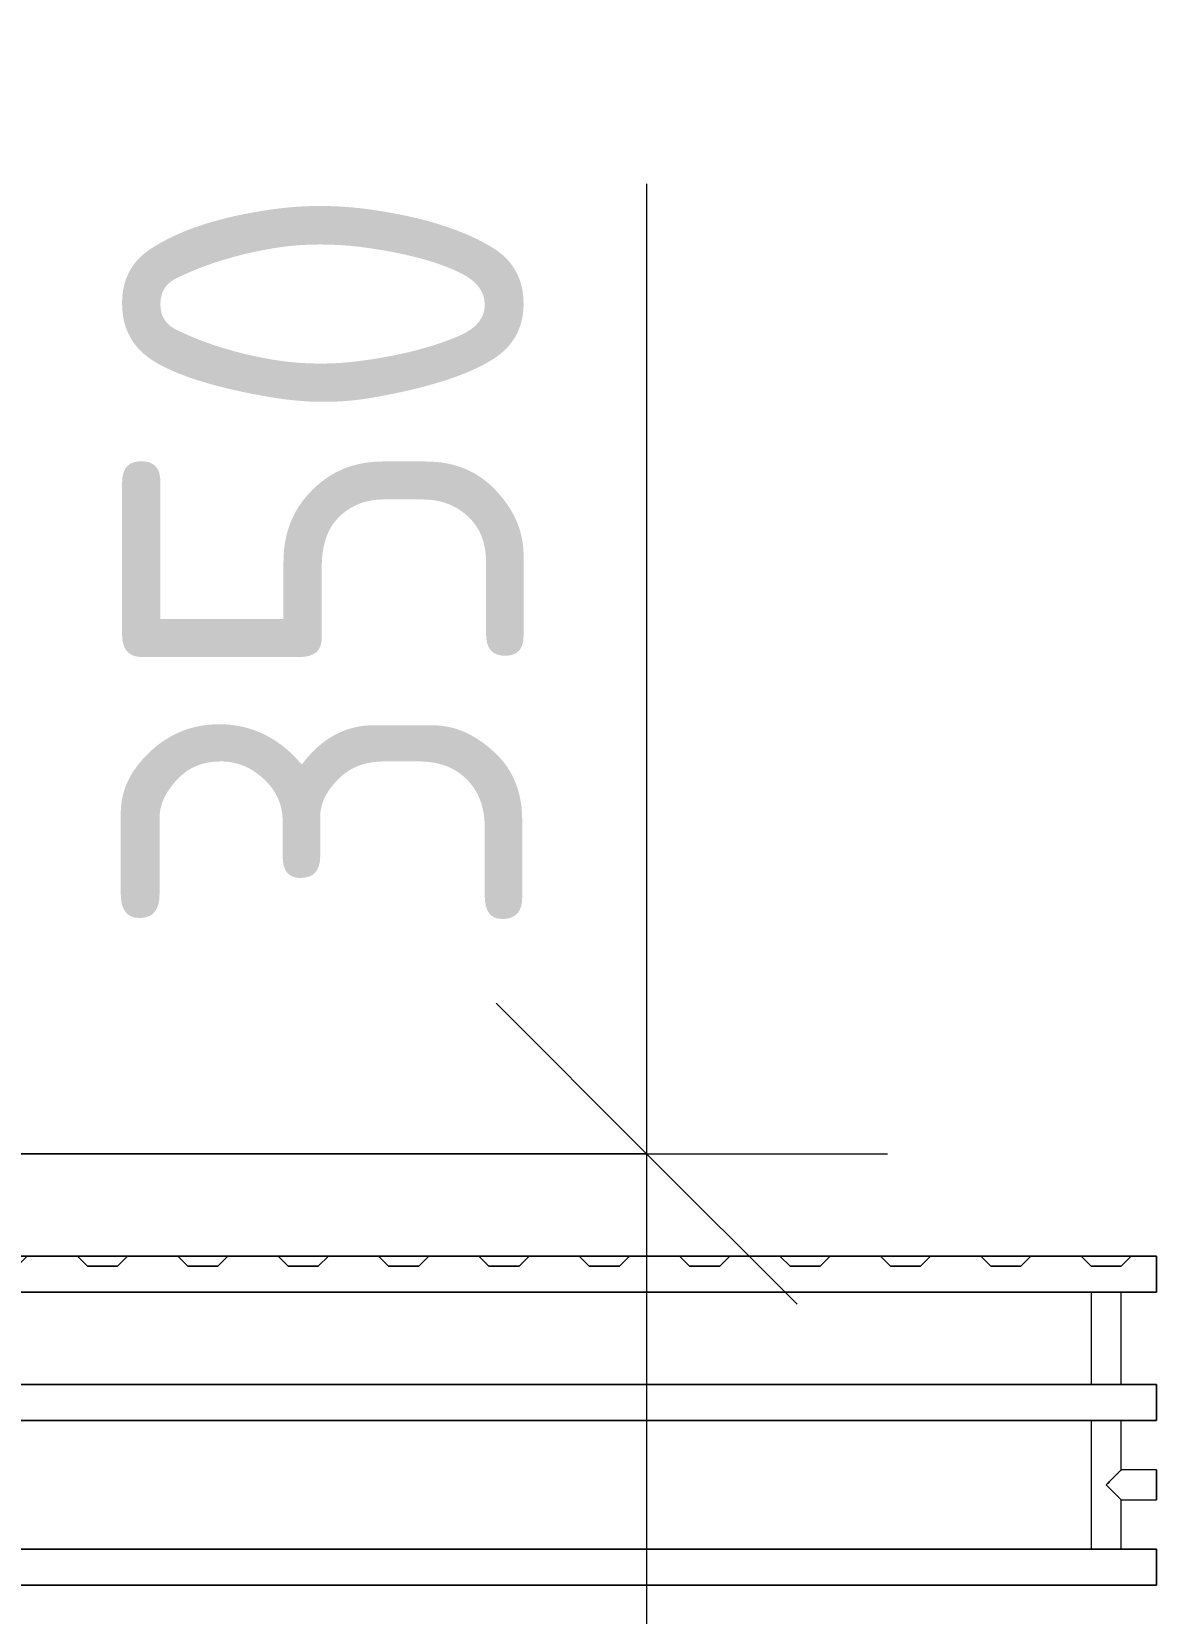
# Model space of a CAD drawing. Header units: millimetres. Extents: x 81037 to 284518, y -8553 to 29000.
# Drawn here: x 108319 to 108879, y 272 to 1060 of the extents above; entities that cross this region are included whole.
import ezdxf

# ---------------------------------------------------------------- set-up
doc = ezdxf.new("R2010")
doc.units = ezdxf.units.MM
doc.layers.add('A-ANNO-DIMS', color=7, linetype='Continuous', lineweight=9)
doc.layers.add('A-ANNO-DIMS-100', color=7, linetype='Continuous', lineweight=9)
doc.layers.add('M-EQPM-1', color=7, linetype='Continuous', lineweight=9, true_color=0xaaaaaa)
doc.styles.add('ISOCPEUR_1', font='isocpeur.ttf', dxfattribs={"width": 0.9, "height": 200})
doc.dimstyles.new('ISO-2_0_0_9К_Средний_округл2_1', dxfattribs={"dimscale": 304.8, "dimtxt": 199.196235162063, "dimasz": 0.4921259842519685, "dimexe": 0.3937007874015748, "dimexo": 0, "dimgap": 0, "dimtad": 1, "dimdec": 0, "dimrnd": 10, "dimzin": 0, "dimdsep": 46, "dimtxsty": 'ISOCPEUR_1', "dimblk1": 'OBLIQUE', "dimblk2": 'OBLIQUE', "dimsah": 1, "dimcen": 0.09, "dimdle": 0.3937007874015748, "dimazin": 0, "dimtfac": 1, "dimtdec": 4, "dimtix": 1, "dimtmove": 1, "dimatfit": 3, "dimfxl": 1, "dimtvp": 1, "dimtolj": 1, "dimtzin": 0, "dimarcsym": 2})

# ---------------------------------------------------------------- blocks, each defined once
blk = doc.blocks.new('radiator_prado_classic_z_tip_30_po exemplyaru - Classic Z Тип 30-300-V31-План монтажа стен и перегородок 2 этажа в осях 23_33')
at = {"layer": 'M-EQPM-1'}
for p, q in [((-1.353583911622991e-13, 228), (-1.353583911622991e-13, 210)), ((699.9999999999984, 228), (-1.353583911622991e-13, 228)), ((-1.353583911622991e-13, 210), (-1.353583911622991e-13, 228)), ((-1.353583911622991e-13, 228), (12.50000000001118, 228)), ((12.50000000001118, 228), (37.49999999998723, 228)), ((37.49999999998769, 228), (12.49999999998769, 228)), ((12.49999999998769, 228), (37.49999999998769, 228)), ((12.50000000001238, 227.9999999999982), (17.50000000001238, 222.9999999999981)), ((12.49999999998769, 227.9999999999982), (17.50000000001239, 222.9999999999981)), ((32.50000000001238, 222.9999999999981), (17.50000000001238, 222.9999999999981)), ((17.50000000001238, 222.9999999999981), (32.50000000001238, 222.9999999999981)), ((32.50000000001238, 222.9999999999981), (37.50000000001238, 227.9999999999982)), ((37.49999999998769, 227.9999999999982), (32.50000000001238, 222.9999999999981)), ((37.49999999998723, 228), (62.50000000000987, 228)), ((62.50000000000987, 228), (87.49999999998592, 228)), ((87.4999999999877, 228), (62.49999999998769, 228)), ((62.49999999998769, 228), (87.4999999999877, 228)), ((62.50000000001239, 227.9999999999982), (67.50000000001239, 222.9999999999981)), ((62.49999999998769, 227.9999999999982), (67.50000000001239, 222.9999999999981)), ((82.50000000001239, 222.9999999999981), (67.50000000001239, 222.9999999999981)), ((67.50000000001239, 222.9999999999981), (82.50000000001239, 222.9999999999981)), ((82.50000000001239, 222.9999999999981), (87.50000000001239, 227.9999999999982)), ((87.4999999999877, 227.9999999999982), (82.50000000001239, 222.9999999999981)), ((87.49999999998592, 228), (112.5000000000128, 228)), ((112.5000000000128, 228), (137.4999999999846, 228)), ((137.4999999999877, 228), (112.4999999999877, 228)), ((112.4999999999877, 228), (137.4999999999877, 228)), ((112.5000000000124, 227.9999999999982), (117.5000000000124, 222.9999999999981)), ((112.4999999999877, 227.9999999999982), (117.5000000000124, 222.9999999999981)), ((132.5000000000124, 222.9999999999981), (117.5000000000124, 222.9999999999981)), ((117.5000000000124, 222.9999999999981), (132.5000000000124, 222.9999999999981)), ((132.5000000000124, 222.9999999999981), (137.5000000000124, 227.9999999999982)), ((137.4999999999877, 227.9999999999982), (132.5000000000124, 222.9999999999981)), ((137.4999999999846, 228), (162.5000000000115, 228)), ((162.5000000000115, 228), (187.4999999999876, 228)), ((187.4999999999877, 228), (162.4999999999877, 228)), ((162.4999999999877, 228), (187.4999999999877, 228)), ((162.5000000000124, 227.9999999999982), (167.5000000000124, 222.9999999999981)), ((162.4999999999877, 227.9999999999982), (167.5000000000124, 222.9999999999981)), ((182.5000000000124, 222.9999999999981), (167.5000000000124, 222.9999999999981)), ((167.5000000000124, 222.9999999999981), (182.5000000000124, 222.9999999999981)), ((182.5000000000124, 222.9999999999981), (187.5000000000124, 227.9999999999982)), ((187.4999999999877, 227.9999999999982), (182.5000000000124, 222.9999999999981)), ((187.4999999999876, 228), (212.5000000000102, 228)), ((212.5000000000102, 228), (237.4999999999862, 228)), ((237.4999999999877, 228), (212.4999999999877, 228)), ((212.4999999999877, 228), (237.4999999999877, 228)), ((212.5000000000124, 227.9999999999982), (217.5000000000124, 222.9999999999981)), ((212.4999999999877, 227.9999999999982), (217.5000000000124, 222.9999999999981)), ((232.5000000000124, 222.9999999999981), (217.5000000000124, 222.9999999999981)), ((217.5000000000124, 222.9999999999981), (232.5000000000124, 222.9999999999981)), ((232.5000000000124, 222.9999999999981), (237.5000000000124, 227.9999999999982)), ((237.4999999999877, 227.9999999999982), (232.5000000000124, 222.9999999999981)), ((237.4999999999862, 228), (262.5000000000089, 228)), ((262.5000000000089, 228), (287.4999999999849, 228)), ((287.4999999999877, 228), (262.4999999999877, 228)), ((262.4999999999877, 228), (287.4999999999877, 228)), ((262.5000000000124, 227.9999999999982), (267.5000000000124, 222.9999999999981)), ((262.4999999999877, 227.9999999999982), (267.5000000000124, 222.9999999999981)), ((282.5000000000124, 222.9999999999981), (267.5000000000124, 222.9999999999981)), ((267.5000000000124, 222.9999999999981), (282.5000000000124, 222.9999999999981)), ((282.5000000000124, 222.9999999999981), (287.5000000000124, 227.9999999999982)), ((287.4999999999877, 227.9999999999982), (282.5000000000124, 222.9999999999981)), ((287.4999999999849, 228), (312.5000000000118, 228)), ((312.5000000000118, 228), (337.4999999999878, 228)), ((337.4999999999877, 228), (312.4999999999876, 228)), ((312.4999999999876, 228), (337.4999999999877, 228)), ((312.5000000000123, 227.9999999999982), (317.5000000000123, 222.9999999999981)), ((312.4999999999876, 227.9999999999982), (317.5000000000123, 222.9999999999981)), ((332.5000000000123, 222.9999999999981), (317.5000000000123, 222.9999999999981)), ((317.5000000000123, 222.9999999999981), (332.5000000000123, 222.9999999999981)), ((332.5000000000123, 222.9999999999981), (337.5000000000123, 227.9999999999982)), ((337.4999999999877, 227.9999999999982), (332.5000000000123, 222.9999999999981)), ((337.4999999999878, 228), (362.5000000000105, 228)), ((362.5000000000105, 228), (387.4999999999866, 228)), ((387.4999999999877, 228), (362.4999999999877, 228)), ((362.4999999999877, 228), (387.4999999999877, 228)), ((362.5000000000123, 227.9999999999982), (367.5000000000123, 222.9999999999981)), ((362.4999999999877, 227.9999999999982), (367.5000000000123, 222.9999999999981)), ((382.5000000000123, 222.9999999999981), (367.5000000000123, 222.9999999999981)), ((367.5000000000123, 222.9999999999981), (382.5000000000123, 222.9999999999981)), ((382.5000000000123, 222.9999999999981), (387.5000000000123, 227.9999999999982)), ((387.4999999999877, 227.9999999999982), (382.5000000000123, 222.9999999999981)), ((387.4999999999866, 228), (412.5000000000092, 228)), ((412.5000000000092, 228), (437.4999999999852, 228)), ((437.4999999999877, 228), (412.4999999999877, 228)), ((412.4999999999877, 228), (437.4999999999877, 228)), ((412.5000000000123, 227.9999999999982), (417.5000000000123, 222.9999999999981)), ((412.4999999999877, 227.9999999999982), (417.5000000000123, 222.9999999999981)), ((432.5000000000123, 222.9999999999981), (417.5000000000123, 222.9999999999981)), ((417.5000000000123, 222.9999999999981), (432.5000000000123, 222.9999999999981)), ((432.5000000000123, 222.9999999999981), (437.5000000000123, 227.9999999999982)), ((437.4999999999877, 227.9999999999982), (432.5000000000123, 222.9999999999981)), ((437.4999999999852, 228), (462.5000000000122, 228)), ((462.5000000000122, 228), (487.4999999999839, 228)), ((487.4999999999877, 228), (462.4999999999877, 228)), ((462.4999999999877, 228), (487.4999999999877, 228)), ((462.5000000000123, 227.9999999999982), (467.5000000000123, 222.9999999999981)), ((462.4999999999877, 227.9999999999982), (467.5000000000123, 222.9999999999981)), ((482.5000000000123, 222.9999999999981), (467.5000000000123, 222.9999999999981)), ((467.5000000000123, 222.9999999999981), (482.5000000000123, 222.9999999999981)), ((482.5000000000123, 222.9999999999981), (487.5000000000123, 227.9999999999982)), ((487.4999999999877, 227.9999999999982), (482.5000000000123, 222.9999999999981)), ((487.4999999999839, 228), (512.5000000000107, 228)), ((512.5000000000107, 228), (537.4999999999868, 228)), ((537.4999999999876, 228), (512.4999999999876, 228)), ((512.4999999999876, 228), (537.4999999999876, 228)), ((512.5000000000124, 227.9999999999982), (517.5000000000124, 222.9999999999981)), ((512.4999999999876, 227.9999999999982), (517.5000000000124, 222.9999999999981)), ((532.5000000000124, 222.9999999999981), (517.5000000000124, 222.9999999999981)), ((517.5000000000124, 222.9999999999981), (532.5000000000124, 222.9999999999981)), ((532.5000000000124, 222.9999999999981), (537.5000000000124, 227.9999999999982)), ((537.4999999999876, 227.9999999999982), (532.5000000000124, 222.9999999999981)), ((537.4999999999868, 228), (562.5000000000094, 228)), ((562.5000000000094, 228), (587.4999999999856, 228)), ((587.4999999999876, 228), (562.4999999999876, 228)), ((562.4999999999876, 228), (587.4999999999876, 228)), ((562.5000000000124, 227.9999999999982), (567.5000000000124, 222.9999999999981)), ((562.4999999999876, 227.9999999999982), (567.5000000000124, 222.9999999999981)), ((582.5000000000124, 222.9999999999981), (567.5000000000124, 222.9999999999981)), ((567.5000000000124, 222.9999999999981), (582.5000000000124, 222.9999999999981)), ((582.5000000000124, 222.9999999999981), (587.5000000000124, 227.9999999999982)), ((587.4999999999876, 227.9999999999982), (582.5000000000124, 222.9999999999981)), ((587.4999999999856, 228), (612.5000000000124, 228)), ((612.5000000000124, 228), (637.4999999999842, 228)), ((637.4999999999877, 228), (612.4999999999877, 228)), ((612.4999999999877, 228), (637.4999999999877, 228)), ((612.5000000000124, 227.9999999999982), (617.5000000000123, 222.9999999999981)), ((612.4999999999877, 227.9999999999982), (617.5000000000124, 222.9999999999981)), ((632.5000000000124, 222.9999999999981), (617.5000000000123, 222.9999999999981)), ((617.5000000000124, 222.9999999999981), (632.5000000000124, 222.9999999999981)), ((632.5000000000124, 222.9999999999981), (637.5000000000124, 227.9999999999982)), ((637.4999999999877, 227.9999999999982), (632.5000000000124, 222.9999999999981)), ((637.4999999999842, 228), (662.500000000011, 228)), ((662.500000000011, 228), (687.499999999987, 228)), ((687.4999999999877, 228), (662.4999999999877, 228)), ((662.4999999999877, 228), (687.4999999999877, 228)), ((662.5000000000124, 227.9999999999982), (667.5000000000123, 222.9999999999981)), ((662.4999999999877, 227.9999999999982), (667.5000000000124, 222.9999999999981)), ((682.5000000000124, 222.9999999999981), (667.5000000000123, 222.9999999999981)), ((667.5000000000124, 222.9999999999981), (682.5000000000124, 222.9999999999981)), ((682.5000000000124, 222.9999999999981), (687.5000000000124, 227.9999999999982)), ((687.4999999999877, 227.9999999999982), (682.5000000000124, 222.9999999999981)), ((687.499999999987, 228), (699.9999999999984, 228)), ((699.9999999999984, 210), (699.9999999999984, 228)), ((699.9999999999984, 228), (699.9999999999984, 210)), ((-1.353583911622991e-13, 210), (699.9999999999984, 210)), ((17.49999999999873, 210), (-1.353583911622991e-13, 210)), ((17.50000000012597, 209.9999999999999), (17.50000000012597, 164.000000000006)), ((17.50000000012597, 209.9999999999999), (17.50000000012597, 164.000000000006)), ((32.49999999999969, 210), (17.49999999999972, 210)), ((17.49999999999972, 210), (32.49999999999969, 210)), ((17.75555630283277, 210), (17.50000000000075, 210)), ((17.50000000000075, 210), (32.50000000000073, 210.0000000000001)), ((32.50000000000073, 210.0000000000001), (17.75555630283277, 210)), ((31.49519052838034, 210), (18.50480947161384, 210)), ((32.50000000012689, 164.000000000006), (32.50000000012689, 209.9999999999999)), ((32.50000000012689, 164.000000000006), (32.50000000012689, 209.9999999999999)), ((667.4999999999901, 210), (32.49999999999979, 210)), ((667.5000000001168, 209.9999999999956), (667.5000000001168, 164.000000000019)), ((667.5000000001168, 209.9999999999956), (667.5000000001168, 164.000000000019)), ((682.4999999999922, 210.0000000000022), (667.499999999992, 210.0000000000021)), ((667.499999999992, 210.0000000000021), (682.4999999999922, 210.0000000000022)), ((682.4999999999916, 210.0000000000022), (667.4999999999917, 210.0000000000021)), ((667.4999999999917, 210.0000000000021), (682.4999999999916, 210.0000000000022)), ((681.4951905283717, 210), (668.5048094716053, 210)), ((682.5000000001178, 164.000000000019), (682.5000000001178, 209.9999999999956)), ((682.5000000001178, 164.000000000019), (682.5000000001178, 209.9999999999956)), ((699.9999999999984, 210), (682.499999999991, 210)), ((700.0000000000052, 164.000000000022), (3.790034952544374e-12, 164.0000000000131)), ((3.790034952544368e-12, 164.0000000000131), (2.980768341629401e-12, 146.0000000000005)), ((2.980768341629401e-12, 146.0000000000005), (3.790034952544368e-12, 164.0000000000131)), ((3.790034952544368e-12, 164.0000000000131), (17.49999999999853, 164.0000000000134)), ((32.49999999999984, 164.0000000000136), (17.49999999999986, 164.0000000000135)), ((17.49999999999986, 164.0000000000134), (32.49999999999984, 164.0000000000134)), ((32.50000000000087, 164.0000000000136), (17.5000000000009, 164.0000000000135)), ((17.5000000000009, 164.0000000000134), (32.50000000000087, 164.0000000000134)), ((18.50480947161791, 164.0000000000134), (31.49519052838009, 164.0000000000136)), ((32.49999999999947, 164.0000000000136), (667.4999999999925, 164.0000000000216)), ((680.3033008588876, 164.0000000000218), (667.4999999999923, 164.0000000000217)), ((667.4999999999923, 164.0000000000216), (682.4999999999922, 164.0000000000217)), ((667.7555563028238, 164.0000000000217), (667.4999999999917, 164.0000000000217)), ((667.4999999999917, 164.0000000000216), (682.4999999999918, 164.0000000000217)), ((674.9999999999919, 164.0000000000218), (667.7555563028238, 164.0000000000217)), ((668.504809471612, 164.0000000000216), (681.4951905283741, 164.0000000000218)), ((681.4951905283751, 164.0000000000218), (674.9999999999919, 164.0000000000218)), ((682.4999999999922, 164.0000000000218), (680.3033008588914, 164.0000000000218)), ((682.4999999999918, 164.0000000000218), (681.4951905283751, 164.0000000000218)), ((682.4999999999936, 164.0000000000218), (700.0000000000052, 164.000000000022)), ((700.0000000000055, 146.000000000022), (700.0000000000052, 164.000000000022)), ((700.0000000000052, 164.000000000022), (700.0000000000055, 146.000000000022)), ((3.011724203361148e-12, 146.0000000000005), (700.0000000000055, 146.000000000022)), ((17.50000000000184, 146.000000000001), (2.97788460557058e-12, 146.0000000000005)), ((17.50000000012597, 145.9999999999928), (17.50000000012597, 121.5005832578159)), ((17.50000000012597, 145.9999999999928), (17.50000000012597, 121.4999999999854)), ((17.49999999999992, 146.0000000000011), (17.75555630283193, 146.0000000000011)), ((30.30330085889904, 146.0000000000015), (17.49999999999992, 146.0000000000014)), ((17.50000000000096, 146.0000000000011), (17.75555630283269, 146.0000000000011)), ((32.50000000000094, 146.0000000000015), (17.50000000000096, 146.0000000000014)), ((17.75555630283193, 146.0000000000011), (21.24999999999996, 146.0000000000011)), ((17.75555630283269, 146.0000000000011), (19.69669914110127, 146.0000000000011)), ((31.49519052838765, 146.0000000000014), (18.50480947162128, 146.0000000000011)), ((19.69669914110127, 146.0000000000011), (32.50000000000094, 146.0000000000011)), ((21.24999999999996, 146.0000000000011), (23.05885716172661, 146.0000000000011)), ((23.05885716173105, 146.0000000000011), (28.74999999999991, 146.0000000000011)), ((28.74999999999991, 146.0000000000011), (30.30330085889901, 146.0000000000011)), ((30.30330085889901, 146.0000000000011), (31.49519052838319, 146.0000000000011)), ((32.24444369716792, 146.0000000000015), (30.30330085889904, 146.0000000000015)), ((31.49519052838319, 146.0000000000011), (32.49999999999989, 146.0000000000011)), ((32.49999999999989, 146.0000000000015), (32.24444369716792, 146.0000000000015)), ((32.50000000012689, 82.00000000000735), (32.50000000012689, 145.9999999999928)), ((32.50000000012689, 82.00000000000735), (32.50000000012689, 145.9999999999928)), ((667.499999999993, 146.000000000021), (32.50000000000276, 146.0000000000015)), ((667.5000000001168, 146.0000000000145), (667.5000000001168, 82.00000000002034)), ((667.5000000001168, 146.0000000000145), (667.5000000001168, 82.00000000002034)), ((667.4999999999923, 146.000000000021), (668.5048094716092, 146.000000000021)), ((682.4999999999924, 146.0000000000215), (667.4999999999923, 146.0000000000214)), ((667.499999999992, 146.000000000021), (673.058857161723, 146.0000000000211)), ((682.4999999999918, 146.0000000000215), (667.499999999992, 146.0000000000214)), ((668.5048094716092, 146.000000000021), (669.6966991410933, 146.000000000021)), ((681.4951905283788, 146.0000000000214), (668.5048094716124, 146.0000000000211)), ((669.6966991410933, 146.000000000021), (671.2499999999924, 146.000000000021)), ((671.2499999999924, 146.000000000021), (674.9999999999924, 146.0000000000211)), ((673.058857161723, 146.0000000000211), (674.9999999999919, 146.0000000000211)), ((674.9999999999924, 146.0000000000211), (676.9411428382612, 146.0000000000211)), ((674.9999999999919, 146.0000000000211), (682.4999999999918, 146.0000000000211)), ((676.9411428382612, 146.0000000000211), (682.4999999999924, 146.0000000000211)), ((682.5000000001178, 121.5000000000244), (682.5000000001178, 146.0000000000145)), ((682.5000000001178, 121.5000000000244), (682.5000000001178, 146.0000000000145)), ((700.0000000000055, 146.000000000022), (682.4999999999939, 146.0000000000215)), ((17.50000000012597, 121.5005832578159), (1.256125869986136e-10, 121.5005832578159)), ((17.50000000012597, 121.4999999999854), (1.256125869986136e-10, 121.4999999999854)), ((-1.015187933717312e-13, 121.4999999999899), (-1.015187933717312e-13, 121.2444436971579)), ((-1.015187933717312e-13, 106.4999999999899), (-1.015187933717312e-13, 121.4999999999899)), ((-1.165582281078768e-14, 121.2450269549899), (-1.505095038923698e-14, 120.4957737862051)), ((9.059763036548116e-15, 120.4957737862051), (8.248008404167683e-16, 121.2450269549898)), ((8.248008404167683e-16, 121.2450269549898), (-1.165582281078768e-14, 121.2450269549899)), ((-1.015187933717312e-13, 121.2444436971579), (-1.015187933717312e-13, 106.7555563028219)), ((-1.505207352085137e-14, 120.4952933092046), (-1.619491011567433e-14, 119.303884116721)), ((1.790278780956202e-14, 119.3038841167209), (9.06398983100596e-15, 120.4952933092045)), ((-1.619490212485068e-14, 119.3033627524892), (-1.500974302522585e-14, 117.7505832578219)), ((2.675123763496699e-14, 117.7505832578218), (1.790614759449523e-14, 119.3033627524891)), ((700.0000000001268, 121.5000000000244), (682.5000000001178, 121.5000000000244)), ((700.0000000001268, 121.4999999999984), (682.5000000001178, 121.4999999999984)), ((699.9999999999999, 121.5000000000263), (699.9999999999999, 106.5000000000263)), ((699.9999999999999, 121.2444436971943), (699.9999999999999, 121.5000000000263)), ((699.9999999999999, 121.500000000001), (699.9999999999999, 121.2444436971691)), ((699.9999999999999, 121.244443697169), (699.9999999999999, 121.500000000001)), ((699.9999999999999, 106.7555563028583), (699.9999999999999, 121.2444436971943)), ((699.9999999999999, 121.2444436971691), (699.9999999999999, 106.755556302833)), ((699.9999999999999, 106.755556302833), (699.9999999999999, 121.244443697169)), ((-1.500898969455209e-14, 117.7500349462538), (-1.15762162965244e-14, 115.9417260960908)), ((3.50021052799164e-14, 115.9417260960907), (2.675402614758332e-14, 117.7500349462537)), ((-1.157486653355073e-14, 115.9411562188293), (-6.128319101959813e-15, 114.0005832578219)), ((4.209310774961041e-14, 114.0005832578218), (3.50044366648012e-14, 115.9411562188293)), ((-6.126413545096554e-15, 113.9999932836849), (9.626833677345343e-16, 112.0594404195529)), ((4.754100494417506e-14, 112.0594404195529), (4.209501315727868e-14, 113.9999932836849)), ((9.651853690405166e-16, 112.0588288792836), (9.213551012683942e-15, 110.2505832578218)), ((5.097453167287652e-14, 110.2505832578218), (4.754245321480463e-14, 112.0588288792837)), ((9.216798383155967e-15, 110.2499447691564), (1.80620008380889e-14, 108.6972823989227)), ((5.215969876332502e-14, 108.6972823989227), (5.09754086487196e-14, 110.2499447691564)), ((1.80663793939652e-14, 108.6966030207347), (3.51399878072341e-14, 106.7561395606538)), ((4.762061145843847e-14, 106.7561395606538), (5.21597086814783e-14, 108.6966030207347)), ((3.51399878072341e-14, 106.7561395606538), (4.762061145843847e-14, 106.7561395606538)), ((-1.015187933717312e-13, 106.7555563028219), (-1.015187933717312e-13, 106.4999999999899)), ((1.256125869986136e-10, 106.5005832578193), (17.50000000012597, 106.5005832578193)), ((1.256125869986136e-10, 106.4999999999888), (17.50000000012597, 106.4999999999888)), ((17.50000000012597, 106.4999999999888), (17.50000000012597, 82.00000000000735)), ((17.50000000012597, 106.4999999999888), (17.50000000012597, 82.00000000000735)), ((682.5000000001178, 82.00000000002034), (682.5000000001178, 106.5000000000191)), ((682.5000000001178, 106.5000000000191), (700.0000000001268, 106.5000000000191)), ((682.5000000001178, 82.00000000002034), (682.5000000001178, 106.4999999999931)), ((682.5000000001178, 106.4999999999931), (700.0000000001268, 106.4999999999931)), ((699.9999999999999, 106.5000000000263), (699.9999999999999, 106.7555563028583)), ((699.9999999999999, 106.755556302833), (699.9999999999999, 106.500000000001)), ((699.9999999999999, 106.500000000001), (699.9999999999999, 106.755556302833)), ((700.0000000000063, 82.00000000002015), (5.008260473005066e-12, 82.00000000001127)), ((4.974420875214485e-12, 82.00000000001127), (3.113242996732872e-12, 64.00000000000118)), ((3.113242996732872e-12, 64.00000000000118), (4.974420875214485e-12, 82.00000000001127)), ((4.974420875214485e-12, 82.00000000001127), (17.49999999999961, 82.0000000000115)), ((18.50480947161689, 82.00000000001167), (17.50000000000013, 82.00000000001167)), ((17.50000000000013, 82.0000000000115), (32.5000000000001, 82.00000000001153)), ((30.30330085890018, 82.0000000000117), (17.50000000000117, 82.00000000001167)), ((17.50000000000117, 82.0000000000115), (32.50000000000114, 82.00000000001153)), ((32.5000000000001, 82.0000000000117), (18.50480947161689, 82.00000000001167)), ((18.50480947161898, 82.00000000001151), (31.49519052838532, 82.00000000001168)), ((32.50000000000114, 82.0000000000117), (30.30330085890018, 82.0000000000117)), ((32.50000000000045, 82.00000000001168), (667.4999999999895, 82.00000000001975)), ((680.3033008588917, 82.00000000001994), (667.4999999999925, 82.0000000000199)), ((667.4999999999925, 82.00000000001974), (682.4999999999924, 82.00000000001977)), ((673.0588571617232, 82.00000000001992), (667.499999999992, 82.0000000000199)), ((667.499999999992, 82.00000000001974), (682.4999999999922, 82.00000000001977)), ((668.5048094716091, 82.00000000001975), (681.4951905283754, 82.00000000001992)), ((682.4999999999922, 82.00000000001994), (673.0588571617232, 82.00000000001992)), ((682.2444436971605, 82.00000000001994), (680.3033008588917, 82.00000000001994)), ((682.4999999999924, 82.00000000001994), (682.2444436971605, 82.00000000001994)), ((682.4999999999905, 82.00000000001994), (700.0000000000063, 82.00000000002015)), ((700.0000000000066, 64.00000000002014), (700.0000000000063, 82.00000000002015)), ((700.0000000000063, 82.00000000002015), (700.0000000000066, 64.00000000002014)), ((700.0000000000066, 64.00000000002014), (3.113242996732879e-12, 64.00000000000118)), ((3.147082594523447e-12, 64.00000000000118), (700.0000000000066, 64.00000000002014))]:
    blk.add_line(p, q, dxfattribs=at)
for points, knots in [([(17.77205081869683, 121.2285324391265), (17.72826486787363, 121.2710248955809), (17.65050420164443, 121.3447312140483), (17.53627309010234, 121.4551101151464), (17.50000000000001, 121.4939586576112), (17.5, 121.5005832578219)], [0.8571428571428571, 0.8571428571428571, 0.8571428571428571, 0.8571428571428571, 0.8928571428571428, 0.9285714285714286, 1, 1, 1, 1]), ([(17.5, 121.5005832578219), (17.5, 121.4939586576107), (17.53627309007833, 121.4551101150913), (17.65050420168423, 121.3447312141364), (17.72826486778548, 121.2710248953802), (17.77205081869653, 121.2285324391239)], [0, 0, 0, 0, 0.07142857142857142, 0.1071428571428571, 0.1428571428571428, 0.1428571428571428, 0.1428571428571428, 0.1428571428571428]), ([(17.50000000000106, 121.4999999999899), (17.50658097928923, 121.4999999999899), (17.5453760843743, 121.4637652164658), (17.65570946138118, 121.3496068684174), (17.72939927606535, 121.2718840036026), (17.77188736218082, 121.2281126378097)], [0, 0, 0, 0, 0.07142857142857142, 0.1071428571428571, 0.1428571428571428, 0.1428571428571428, 0.1428571428571428, 0.1428571428571428]), ([(24.9999999999999, 113.9999999999899), (24.51541249253727, 114.4782986486682), (23.55707092301159, 115.4460364178309), (22.37279159292094, 116.6265242932501), (21.57212273971107, 117.4283254406797), (21.12288706587754, 117.8746504523234), (20.79508006356577, 118.2050909946681), (20.47327855672272, 118.5284996921006), (20.15633101619279, 118.8427417028033), (19.8486439702256, 119.1481414199419), (19.55565359229983, 119.4445139697728), (19.2731194175725, 119.7294249439239), (18.99902580725015, 120.0001204132624), (18.74045144188015, 120.2557385648052), (18.50548347321374, 120.4945058166197), (18.2890808488459, 120.7147719850865), (18.08758178440345, 120.9133014856545), (17.91063797935492, 121.0869786742262), (17.76624418306574, 121.2330225710437), (17.65570946147196, 121.3496068684574), (17.5453760843206, 121.4637652164419), (17.50658097928937, 121.4999999999899), (17.50000000000106, 121.4999999999899)], [0, 0, 0, 0, 0.1428571428571428, 0.2857142857142857, 0.3571428571428571, 0.3928571428571428, 0.4285714285714285, 0.4642857142857143, 0.5, 0.5357142857142857, 0.5714285714285714, 0.6071428571428571, 0.6428571428571428, 0.6785714285714286, 0.7142857142857143, 0.75, 0.7857142857142857, 0.8214285714285714, 0.8571428571428571, 0.8928571428571428, 0.9285714285714286, 1, 1, 1, 1]), ([(17.77188736218082, 121.2281126378097), (17.81437544829628, 121.1843412720167), (17.91063797807397, 121.0869786736597), (18.08758178917951, 120.9133014877681), (18.28908083101563, 120.7147719771976), (18.50548353975083, 120.4945058460601), (18.7404511935532, 120.25573845493), (18.99902673401115, 120.00012082332), (19.27311595884498, 119.729423413565), (19.55566650043763, 119.4445196811467), (19.84859579638964, 119.1481201047998), (20.25914913905094, 118.7410549677218), (20.68606602449563, 118.3153506532451), (21.12284011079321, 117.8746296764332), (21.57214950849237, 117.4283372848751), (22.37277228428551, 116.626515749891), (23.08335568030673, 115.9182300146534), (23.5598004493667, 115.4401995506164)], [0.1428571428571428, 0.1428571428571428, 0.1428571428571428, 0.1428571428571428, 0.1785714285714285, 0.2142857142857143, 0.25, 0.2857142857142857, 0.3214285714285714, 0.3571428571428571, 0.3928571428571428, 0.4285714285714285, 0.4642857142857143, 0.5, 0.5714285714285714, 0.6071428571428571, 0.6428571428571428, 0.7142857142857143, 0.8571428571428571, 0.8571428571428571, 0.8571428571428571, 0.8571428571428571]), ([(19.55764911841529, 119.4429341394017), (19.65454255198602, 119.3470123817816), (19.85215653317013, 119.1517118179518), (20.25924924868059, 118.7411293630746), (20.57853686795809, 118.4209319448926), (20.79639039580881, 118.2041928620055)], [0.4285714285714285, 0.4285714285714285, 0.4285714285714285, 0.4285714285714285, 0.4642857142857143, 0.5, 0.5714285714285714, 0.5714285714285714, 0.5714285714285714, 0.5714285714285714]), ([(674.9999999999972, 114.0000000000263), (675.4783246699589, 114.4846110905574), (676.4460645319106, 115.442958899856), (677.6263517812141, 116.6270342437641), (678.4280676192853, 117.4276215342813), (678.8743525691042, 117.8768169639724), (679.2047788221195, 118.204607590939), (679.5281897675111, 118.5264102975609), (679.8424442343144, 118.8433714760055), (680.1478648212665, 119.1510803944163), (680.4442587166915, 119.4440923118767), (680.7292056014264, 119.7266556477353), (680.9999474524275, 120.0007888369684), (681.2555996875965, 120.259398941471), (681.4943823194097, 120.4943907770517), (681.7146226011891, 120.7107895169463), (681.9131153521282, 120.9122686070322), (682.0867800934091, 121.0891932175247), (682.2328547990046, 121.2335884785502), (682.3494957983479, 121.3441479562516), (682.4637269098898, 121.4545268573502), (682.4999999999924, 121.4933753998154), (682.4999999999924, 121.5000000000263)], [0, 0, 0, 0, 0.1428571428571428, 0.2857142857142857, 0.3571428571428571, 0.3928571428571428, 0.4285714285714285, 0.4642857142857143, 0.5, 0.5357142857142857, 0.5714285714285714, 0.6071428571428571, 0.6428571428571428, 0.6785714285714286, 0.7142857142857143, 0.75, 0.7857142857142857, 0.8214285714285714, 0.8571428571428571, 0.8928571428571428, 0.9285714285714286, 1, 1, 1, 1]), ([(682.2279491812957, 121.22794918133), (682.1841632303846, 121.1854567250738), (682.0867800928417, 121.0891932188049), (681.9131153542454, 120.9122686022565), (681.7146225932863, 120.710789534773), (681.4943823489043, 120.4943907105252), (681.255599577519, 120.2593991897555), (680.9999478632411, 120.0007879103623), (680.7292040682461, 119.7266591058812), (680.4442644385974, 119.4440794059057), (680.1478434668204, 119.1511285601614), (679.7407507513102, 118.7405461052846), (679.3150339256058, 118.3136162143761), (678.8743317549053, 117.8768639111701), (678.4280794853224, 117.427594769994), (677.6263432221036, 116.6270535491556), (676.9181778754264, 115.9165925474948), (676.4401870162794, 115.4401870163176)], [0.1428571428571428, 0.1428571428571428, 0.1428571428571428, 0.1428571428571428, 0.1785714285714285, 0.2142857142857143, 0.25, 0.2857142857142857, 0.3214285714285714, 0.3571428571428571, 0.3928571428571428, 0.4285714285714285, 0.4642857142857143, 0.5, 0.5714285714285714, 0.6071428571428571, 0.6428571428571428, 0.7142857142857143, 0.8571428571428571, 0.8571428571428571, 0.8571428571428571, 0.8571428571428571]), ([(676.4401870162801, 115.4401870162909), (676.9181794316287, 115.9165890373972), (677.6263517812127, 116.6270342437404), (678.4280676192841, 117.4276215342575), (678.874352569103, 117.8768169639483), (679.2047788221184, 118.2046075909148), (679.5281897675104, 118.5264102975366), (679.8424442343133, 118.8433714759811), (680.1478648212661, 119.1510803943919), (680.4442587166907, 119.4440923118522), (680.7292056014256, 119.7266556477107), (680.9999474524266, 120.0007888369437), (681.255599687596, 120.2593989414463), (681.4943823194088, 120.4943907770271), (681.7146226011891, 120.7107895169215), (681.9131153521273, 120.9122686070074), (682.0867800934091, 121.0891932174998), (682.1841632304723, 121.1854567248501), (682.2279491812953, 121.2279491813046)], [0.1428571428571428, 0.1428571428571428, 0.1428571428571428, 0.1428571428571428, 0.2857142857142857, 0.3571428571428571, 0.3928571428571428, 0.4285714285714285, 0.4642857142857143, 0.5, 0.5357142857142857, 0.5714285714285714, 0.6071428571428571, 0.6428571428571428, 0.6785714285714286, 0.7142857142857143, 0.75, 0.7857142857142857, 0.8214285714285714, 0.8571428571428571, 0.8571428571428571, 0.8571428571428571, 0.8571428571428571]), ([(682.2279491812953, 121.2279491813044), (682.1841632303845, 121.1854567250482), (682.0867800928413, 121.0891932187793), (681.9131153542453, 120.9122686022309), (681.7146225932855, 120.7107895347472), (681.4943823489042, 120.4943907104994), (681.2555995775186, 120.2593991897297), (680.9999478632415, 120.0007879103364), (680.7292040682455, 119.7266591058553), (680.4442644385977, 119.4440794058796), (680.1478434668207, 119.1511285601353), (679.7407507513101, 118.7405461052586), (679.3150339256068, 118.3136162143498), (678.8743317549056, 117.8768639111438), (678.4280794853229, 117.4275947699677), (678.084478229658, 117.0845056753225), (677.853081521954, 116.8530815219622)], [0.1428571428571428, 0.1428571428571428, 0.1428571428571428, 0.1428571428571428, 0.1785714285714285, 0.2142857142857143, 0.25, 0.2857142857142857, 0.3214285714285714, 0.3571428571428571, 0.3928571428571428, 0.4285714285714285, 0.4642857142857143, 0.5, 0.5714285714285714, 0.6071428571428571, 0.6428571428571428, 0.7142857142857143, 0.7142857142857143, 0.7142857142857143, 0.7142857142857143]), ([(682.4999999999924, 121.5000000000263), (682.4999999999924, 121.4933753998154), (682.4637269099139, 121.4545268572963), (682.349495798308, 121.3441479563421), (682.2717351322067, 121.2704416375862), (682.2279491812957, 121.22794918133)], [0, 0, 0, 0, 0.07142857142857142, 0.1071428571428571, 0.1428571428571428, 0.1428571428571428, 0.1428571428571428, 0.1428571428571428]), ([(682.4999999999919, 121.500000000001), (682.4999999999919, 121.4933753997901), (682.4637269099137, 121.4545268572709), (682.3494957983074, 121.3441479563166), (682.2717351322065, 121.2704416375607), (682.2279491812953, 121.2279491813044)], [0, 0, 0, 0, 0.07142857142857142, 0.1071428571428571, 0.1428571428571428, 0.1428571428571428, 0.1428571428571428, 0.1428571428571428]), ([(682.2279491812953, 121.2279491813046), (682.2717351321185, 121.2704416377591), (682.3494957983476, 121.3441479562266), (682.4637269098897, 121.454526857325), (682.4999999999919, 121.4933753997902), (682.4999999999919, 121.500000000001)], [0.8571428571428571, 0.8571428571428571, 0.8571428571428571, 0.8571428571428571, 0.8928571428571428, 0.9285714285714286, 1, 1, 1, 1]), ([(17.5000000000011, 106.4999999999899), (17.50658097928943, 106.4999999999899), (17.54537608437472, 106.5362347835138), (17.65570946138186, 106.6503931315623), (17.7662441834083, 106.7669774287845), (17.91063797807501, 106.9130213263199), (18.0875817891807, 107.0866985122115), (18.28908083101698, 107.285228022782), (18.50548353975234, 107.5054941539193), (18.74045119355485, 107.7442615450494), (18.99902673401292, 107.9998791766592), (19.27311595884689, 108.270576586414), (19.55566650043968, 108.5554803188321), (19.84859579639184, 108.8518798951789), (20.25914913905332, 109.2589450322567), (20.68606602449833, 109.6846493467329), (21.12284011079622, 110.1253703235444), (21.57214950849572, 110.5716627151022), (22.3727722842894, 111.3734842500854), (23.55707794433214, 112.5539604754741), (24.51541249253727, 113.5217013513115), (24.9999999999999, 113.9999999999899)], [0, 0, 0, 0, 0.07142857142857142, 0.1071428571428571, 0.1428571428571428, 0.1785714285714285, 0.2142857142857143, 0.25, 0.2857142857142857, 0.3214285714285714, 0.3571428571428571, 0.3928571428571428, 0.4285714285714285, 0.4642857142857143, 0.5, 0.5714285714285714, 0.6071428571428571, 0.6428571428571428, 0.7142857142857143, 0.8571428571428571, 1, 1, 1, 1]), ([(22.14672684227151, 111.146726842264), (21.91526653394037, 110.915303622487), (21.57212273970776, 110.5716745593026), (21.12288706587456, 110.1253495476585), (20.79508006356302, 109.7949090053136), (20.47327855672022, 109.4715003078807), (20.15633101619048, 109.1572582971776), (19.84864397022345, 108.851858580039), (19.55565359229785, 108.5554860302079), (19.27311941757069, 108.2705750560565), (18.99902580724848, 107.999879586718), (18.74045144187862, 107.7442614351751), (18.50548347321234, 107.5054941833605), (18.28908084884465, 107.2852280148936), (18.08758178440236, 107.0866985143254), (17.91063797935398, 106.9130213257537), (17.81437544849465, 106.8156587278753), (17.77188736218088, 106.7718873621701)], [0.2857142857142857, 0.2857142857142857, 0.2857142857142857, 0.2857142857142857, 0.3571428571428571, 0.3928571428571428, 0.4285714285714285, 0.4642857142857143, 0.5, 0.5357142857142857, 0.5714285714285714, 0.6071428571428571, 0.6428571428571428, 0.6785714285714286, 0.7142857142857143, 0.75, 0.7857142857142857, 0.8214285714285714, 0.8571428571428571, 0.8571428571428571, 0.8571428571428571, 0.8571428571428571]), ([(22.14691847804612, 116.8536647797883), (21.91552488274433, 117.0850959532892), (21.57193238071301, 117.4282047920819), (21.12564743089362, 117.8774002217724), (20.90536326221633, 118.0959273064166), (20.79639039581495, 118.2041928620146)], [0.2857142857142857, 0.2857142857142857, 0.2857142857142857, 0.2857142857142857, 0.3571428571428571, 0.3928571428571428, 0.4285714285714285, 0.4285714285714285, 0.4285714285714285, 0.4285714285714285]), ([(20.79639039580881, 118.2041928620055), (20.90531715973417, 118.0958233205619), (21.12566824508442, 117.8774471689586), (21.5719205146665, 117.4281780277817), (21.9155217703316, 117.0850889331362), (22.14691847803473, 116.8536647797748)], [0.5714285714285714, 0.5714285714285714, 0.5714285714285714, 0.5714285714285714, 0.6071428571428571, 0.6428571428571428, 0.7142857142857143, 0.7142857142857143, 0.7142857142857143, 0.7142857142857143]), ([(20.79639039581497, 109.7969736536292), (20.90531715974064, 109.9053431950725), (21.12566824509153, 110.1237193466754), (21.57192051467499, 110.5729884878512), (21.91552177034095, 110.9160775824961), (22.14691847804616, 111.1475017358556)], [0.5714285714285714, 0.5714285714285714, 0.5714285714285714, 0.5714285714285714, 0.6071428571428571, 0.6428571428571428, 0.7142857142857143, 0.7142857142857143, 0.7142857142857143, 0.7142857142857143]), ([(22.14691847803472, 111.1475017358691), (21.91552488273502, 110.9160705623663), (21.57193238070458, 110.5729617235729), (21.12564743088656, 110.1237662938812), (20.90536326220991, 109.9052392092365), (20.79639039580885, 109.7969736536383)], [0.2857142857142857, 0.2857142857142857, 0.2857142857142857, 0.2857142857142857, 0.3571428571428571, 0.3928571428571428, 0.4285714285714285, 0.4285714285714285, 0.4285714285714285, 0.4285714285714285]), ([(682.4999999999924, 106.5000000000263), (682.4999999999924, 106.5066246002373), (682.4637269099139, 106.5454731427565), (682.3494957983081, 106.6558520437109), (682.2328547991563, 106.7664115218448), (682.0867800928417, 106.9108067812482), (681.9131153542454, 107.0877313977969), (681.7146225932867, 107.2892104652804), (681.4943823489047, 107.5056092895283), (681.2555995775194, 107.7406008102981), (680.9999478632418, 107.9992120896914), (680.7292040682462, 108.2733408941726), (680.4442644385979, 108.5559205941482), (680.1478434668218, 108.8488714398926), (679.7407507513108, 109.2594538947694), (679.3150339256074, 109.6863837856781), (678.874331754906, 110.1231360888842), (678.4280794853241, 110.5724052300605), (677.6263432221034, 111.3729464508996), (676.4460676443139, 112.5570481203383), (675.4783246699589, 113.5153889094953), (674.9999999999972, 114.0000000000263)], [0, 0, 0, 0, 0.07142857142857142, 0.1071428571428571, 0.1428571428571428, 0.1785714285714285, 0.2142857142857143, 0.25, 0.2857142857142857, 0.3214285714285714, 0.3571428571428571, 0.3928571428571428, 0.4285714285714285, 0.4642857142857143, 0.5, 0.5714285714285714, 0.6071428571428571, 0.6428571428571428, 0.7142857142857143, 0.8571428571428571, 1, 1, 1, 1]), ([(677.8530815219528, 111.1469184780638), (678.0844751172538, 110.9154873045622), (678.4280676192843, 110.5723784657693), (678.874352569103, 110.1231830360785), (679.2047788221184, 109.7953924091121), (679.5281897675105, 109.4735897024904), (679.8424442343133, 109.1566285240459), (680.1478648212665, 108.8489196056351), (680.4442587166908, 108.5559076881749), (680.7292056014257, 108.2733443523163), (680.9999474524268, 107.9992111630833), (681.2555996875965, 107.7406010585807), (681.4147881088049, 107.5839398348603), (681.491291927737, 107.5087080722811)], [0.2857142857142857, 0.2857142857142857, 0.2857142857142857, 0.2857142857142857, 0.3571428571428571, 0.3928571428571428, 0.4285714285714285, 0.4642857142857143, 0.5, 0.5357142857142857, 0.5714285714285714, 0.6071428571428571, 0.6428571428571428, 0.6785714285714286, 0.7142857142857143, 0.7142857142857143, 0.7142857142857143, 0.7142857142857143]), ([(677.8530815219539, 111.14691847804), (678.0844751172544, 110.9154873045382), (678.4280676192852, 110.5723784657451), (678.8743525691033, 110.1231830360543), (679.2047788221191, 109.7953924090877), (679.5281897675106, 109.4735897024658), (679.8424442343136, 109.1566285240213), (680.1478648212665, 108.8489196056105), (680.3454607515495, 108.6535783273037), (680.4423508815761, 108.5576491184172)], [0.2857142857142857, 0.2857142857142857, 0.2857142857142857, 0.2857142857142857, 0.3571428571428571, 0.3928571428571428, 0.4285714285714285, 0.4642857142857143, 0.5, 0.5357142857142857, 0.5714285714285714, 0.5714285714285714, 0.5714285714285714, 0.5714285714285714]), ([(682.2279491812957, 106.7720508186975), (682.1841632303845, 106.8145432749537), (682.0867800928413, 106.9108067812225), (681.9131153542454, 107.0877313977711), (681.7146225932856, 107.2892104652546), (681.494382348904, 107.5056092895024), (681.2555995775186, 107.7406008102721), (680.999947863241, 107.9992120896654), (680.7292040682456, 108.2733408941465), (680.4442644385973, 108.555920594122), (680.1478434668207, 108.8488714398663), (679.7407507513102, 109.2594538947431), (679.3150339256057, 109.6863837856519), (678.8743317549051, 110.1231360888578), (678.4280794853225, 110.5724052300339), (678.0844782296575, 110.915494324679), (677.8530815219535, 111.1469184780392)], [0.1428571428571428, 0.1428571428571428, 0.1428571428571428, 0.1428571428571428, 0.1785714285714285, 0.2142857142857143, 0.25, 0.2857142857142857, 0.3214285714285714, 0.3571428571428571, 0.3928571428571428, 0.4285714285714285, 0.4642857142857143, 0.5, 0.5714285714285714, 0.6071428571428571, 0.6428571428571428, 0.7142857142857143, 0.7142857142857143, 0.7142857142857143, 0.7142857142857143]), ([(17.50000000000005, 106.5005832578219), (17.50000000000005, 106.5072078580326), (17.53627309007842, 106.5460564005515), (17.65050420168443, 106.6564353015054), (17.72826486778577, 106.7301416202612), (17.77205081869687, 106.7726340765173)], [0, 0, 0, 0, 0.07142857142857142, 0.1071428571428571, 0.1428571428571428, 0.1428571428571428, 0.1428571428571428, 0.1428571428571428]), ([(17.77205081869658, 106.7726340765199), (17.72826486787343, 106.7301416200652), (17.65050420164432, 106.6564353015974), (17.53627309010238, 106.5460564004985), (17.50000000000004, 106.507207858033), (17.50000000000005, 106.5005832578219)], [0.8571428571428571, 0.8571428571428571, 0.8571428571428571, 0.8571428571428571, 0.8928571428571428, 0.9285714285714286, 1, 1, 1, 1]), ([(17.77188736218088, 106.7718873621701), (17.72939927586711, 106.7281159964649), (17.65570946147138, 106.6503931315225), (17.54537608432026, 106.5362347835378), (17.50658097928929, 106.4999999999899), (17.5000000000011, 106.4999999999899)], [0.8571428571428571, 0.8571428571428571, 0.8571428571428571, 0.8571428571428571, 0.8928571428571428, 0.9285714285714286, 1, 1, 1, 1]), ([(17.77205081869687, 106.7726340765173), (17.81583676960797, 106.8151265327734), (17.91321990715103, 106.9113900390422), (18.08688464574743, 107.0883146555906), (18.28537740670704, 107.2897937230739), (18.50561765108908, 107.5061925473217), (18.74440042247478, 107.7411840680911), (19.0000521367527, 107.9997953474844), (19.27079593174844, 108.2739241519653), (19.55573556139717, 108.5565038519407), (19.85215653317395, 108.8494546976848), (20.25924924868529, 109.2600371525615), (20.57853686796363, 109.5802345707426), (20.79639039581497, 109.7969736536292)], [0.1428571428571428, 0.1428571428571428, 0.1428571428571428, 0.1428571428571428, 0.1785714285714285, 0.2142857142857143, 0.25, 0.2857142857142857, 0.3214285714285714, 0.3571428571428571, 0.3928571428571428, 0.4285714285714285, 0.4642857142857143, 0.5, 0.5714285714285714, 0.5714285714285714, 0.5714285714285714, 0.5714285714285714]), ([(682.2279491812959, 106.7720508187226), (682.271735132119, 106.7295583622682), (682.349495798348, 106.6558520438006), (682.4637269098898, 106.5454731427022), (682.4999999999925, 106.5066246002372), (682.4999999999924, 106.5000000000263)], [0.8571428571428571, 0.8571428571428571, 0.8571428571428571, 0.8571428571428571, 0.8928571428571428, 0.9285714285714286, 1, 1, 1, 1]), ([(682.2279491812956, 106.7720508186976), (682.2717351321186, 106.7295583622432), (682.3494957983477, 106.6558520437757), (682.4637269098897, 106.5454731426771), (682.4999999999923, 106.506624600212), (682.4999999999919, 106.500000000001)], [0.8571428571428571, 0.8571428571428571, 0.8571428571428571, 0.8571428571428571, 0.8928571428571428, 0.9285714285714286, 1, 1, 1, 1]), ([(682.4999999999919, 106.500000000001), (682.4999999999919, 106.5066246002119), (682.4637269099138, 106.5454731427311), (682.349495798308, 106.6558520436853), (682.2717351322067, 106.7295583624413), (682.2279491812957, 106.7720508186975)], [0, 0, 0, 0, 0.07142857142857142, 0.1071428571428571, 0.1428571428571428, 0.1428571428571428, 0.1428571428571428, 0.1428571428571428])]:
    blk.add_open_spline(points, degree=3, knots=knots, dxfattribs=at)
for points in [[(20.79639039581495, 118.2041928620146), (20.68741752941357, 118.3124584176125), (20.47181023248535, 118.5269935553601), (20.15755576568174, 118.8439547338045), (19.85213517872874, 119.1516636522152), (19.55574128330347, 119.4446755696753), (19.27079439856821, 119.7272389055337), (19.00005254756706, 120.0013720947666), (18.74440031239736, 120.259982199269), (18.5056176805842, 120.4949740348496), (18.2853773988038, 120.7113727747439), (18.08688464786502, 120.9128518648296), (17.91321990658362, 121.0897764753218), (17.81583676952003, 121.1860399826721), (17.77205081869683, 121.2285324391265)], [(17.77205081869653, 121.2285324391239), (17.81583676960758, 121.1860399828676), (17.91321990715052, 121.0897764765985), (18.08688464574669, 120.9128518600496), (18.28537740670602, 120.7113727925658), (18.43220423629383, 120.5671069097336), (18.508708072255, 120.4918751855639)], [(18.508708072255, 120.4918751855639), (18.58521190821616, 120.4166434613942), (18.74440042247303, 120.2599824475476), (19.00005213675054, 120.0013711681539), (19.27079593174578, 119.7272423636725), (19.46075568484457, 119.5388558970218), (19.55764911841529, 119.4429341394017)], [(24.9999999999999, 113.9999999999899), (24.51541249253251, 113.5217013513162), (23.55707092300027, 112.5539635821596), (22.60964745893379, 111.6095732818182), (22.14672684227151, 111.146726842264)], [(23.55981298372598, 115.4407702741223), (23.08182056837692, 115.9171722952287), (22.6097056686497, 116.3908024327866), (22.14691847804612, 116.8536647797883)], [(22.14691847803473, 116.8536647797748), (22.60971189344101, 116.3908164730521), (23.08182212455291, 115.917175805272), (23.5598129837003, 115.4407702740953)], [(22.14691847804616, 111.1475017358556), (22.60971189345659, 111.6103500425744), (23.08182212457864, 112.0839907103445), (23.55981298372597, 112.5603962415216)], [(23.55981298370031, 112.5603962415484), (23.0818205683512, 112.0839942204425), (22.60970566863414, 111.6103640828747), (22.14691847803472, 111.1475017358691)], [(23.5598004493667, 115.4401995506164), (24.03624521842669, 114.9621690865793), (24.5154124925325, 114.4782986486636), (24.9999999999999, 113.9999999999899)], [(24.99999999999986, 114.0005832578219), (24.52167533004594, 114.4851943483611), (24.03780539907504, 114.964368253016), (23.55981298372598, 115.4407702741223)], [(23.5598129837003, 115.4407702740953), (24.03780384284769, 114.9643647429186), (24.52167533003056, 114.4851943483454), (24.99999999999986, 114.0005832578219)], [(23.55981298372597, 112.5603962415216), (24.03780384287331, 113.0368017726987), (24.52167533004594, 113.5159721672827), (24.99999999999986, 114.0005832578219)], [(24.99999999999987, 114.0005832578219), (24.52167533003056, 113.5159721672984), (24.03780539904941, 113.0367982626544), (23.55981298370031, 112.5603962415484)], [(676.4401870162794, 115.4401870163176), (675.9621961571326, 114.9637814851405), (675.4783246699564, 114.4846110905601), (674.9999999999974, 114.0000000000263)], [(676.4401870162817, 115.4401870162895), (675.9621961571347, 114.9637814851124), (675.4783246699579, 114.4846110905331), (674.9999999999974, 114.000000000001)], [(674.9999999999972, 114.000000000001), (675.4783246699569, 114.484611090534), (675.9621946009314, 114.9637849951846), (676.4401870162801, 115.4401870162909)], [(674.9999999999974, 114.0000000000263), (675.4783246699562, 113.5153889094925), (676.4460645319044, 112.5570411001903), (677.3902943313511, 111.6097808250669), (677.8530815219528, 111.1469184780638)], [(674.9999999999974, 114.000000000001), (675.478324669958, 113.515388909469), (676.4460645319085, 112.557041100169), (677.3902943313525, 111.6097808250436), (677.8530815219539, 111.14691847804)], [(677.8530815219535, 111.1469184780392), (677.3902881065455, 111.6097667847596), (676.4460676443094, 112.5570481203084), (675.4783246699568, 113.5153889094681), (674.999999999997, 114.000000000001)], [(677.853081521954, 116.8530815219622), (677.3902881065459, 116.3902332152416), (676.9181778754287, 115.9165925474666), (676.4401870162817, 115.4401870162895)], [(20.79639039580885, 109.7969736536383), (20.6874175294078, 109.6887080980401), (20.47181023248021, 109.4741729602918), (20.15755576567733, 109.1572117818469), (19.85213517872501, 108.8495028634356), (19.55574128330033, 108.5564909459751), (19.27079439856563, 108.273927610116), (19.00005254756497, 107.9997944208828), (18.7444003123957, 107.7411843163799), (18.50561768058292, 107.5061924807988), (18.28537739880286, 107.289793740904), (18.08688464786438, 107.0883146508177), (17.91321990658321, 106.9113900403251), (17.81583676951972, 106.8151265329745), (17.77205081869658, 106.7726340765199)], [(680.4423508815761, 108.5576491184172), (680.5392410116027, 108.4617199095308), (680.7292056014262, 108.2733443522917), (680.9999474524268, 107.9992111630586), (681.2555996875959, 107.7406010585561), (681.4943823194088, 107.5056092229753), (681.7146226011891, 107.2892104830808), (681.9131153521275, 107.0877313929949), (682.0867800934091, 106.9108067825025), (682.1841632304724, 106.8145432751521), (682.2279491812956, 106.7720508186976)], [(681.491291927737, 107.5087080722811), (681.5677957466694, 107.4334763097019), (681.7146226011895, 107.2892104831057), (681.9131153521281, 107.0877313930197), (682.0867800934092, 106.9108067825274), (682.1841632304727, 106.8145432751771), (682.2279491812959, 106.7720508187226)]]:
    blk.add_open_spline(points, degree=3, dxfattribs=at)
blk = doc.blocks.new('DIMBLOCK30-План монтажа стен и перегородок 2 этажа в осях 23_33')
at = {"layer": 'A-ANNO-DIMS-100'}
for p, q in [((108625.1378616738, 984.3193794405419), (108625.1378616738, 505.0803932666142)), ((108625.1378616738, 620.9999999980332), (108625.1378616738, 30.00000533523472)), ((108625.1378616738, 505.0803932666142), (108625.1378616738, 325.5000026666339)), ((108029.9999999998, 500.9999999980352), (108745.1378616738, 500.9999999980328)), ((108625.1378616738, 500.9999999980332), (108029.9999999998, 500.9999999980351)), ((108030.0000000007, 150.0000053352366), (108745.1378616738, 150.0000053352343)), ((108625.1378616738, 150.0000053352347), (108030.0000000007, 150.0000053352366))]:
    blk.add_line(p, q, dxfattribs=at)
at = {"layer": 'A-ANNO-DIMS-100', "lineweight": 20}
for p, q in [((108625.1378616738, 500.9999999980332), (108550.1378616738, 575.9999999980332)), ((108625.1378616738, 500.9999999980332), (108700.1378616738, 425.9999999980331)), ((108625.1378616738, 150.0000053352347), (108550.1378616738, 225.0000053352347)), ((108625.1378616738, 150.0000053352347), (108700.1378616738, 75.00000533523463))]:
    blk.add_line(p, q, dxfattribs=at)
at = {"layer": 'A-ANNO-DIMS-100', "color": 0, "insert": (108363.8467123931, 605.0803932666142), "char_height": 200, "width": 455.0867834087132, "attachment_point": 1, "rotation": 90, "line_spacing_factor": 1.149209049011902, "style": 'ISOCPEUR_1'}
blk.add_mtext('350', dxfattribs=at)
blk = doc.blocks.new('_Oblique')
at = {"color": 0, "linetype": 'ByBlock', "lineweight": -2}
blk.add_line((-0.5, -0.5), (0.5, 0.5), dxfattribs=at)

msp = doc.modelspace()

# ---------------------------------------------------------------- block references
at = {"layer": 'M-EQPM-1'}
msp.add_blockref('radiator_prado_classic_z_tip_30_po exemplyaru - Classic Z Тип 30-300-V31-План монтажа стен и перегородок 2 этажа в осях 23_33', (108179.1007337699, 222.000005335328), dxfattribs=at)

# ---------------------------------------------------------------- dimensions: what is measured, and where the dimension line sits
at = {"layer": 'A-ANNO-DIMS'}
dim = msp.add_linear_dim(base=(108625.1378616738, 150.0000053352367), p1=(108029.9999999998, 500.9999999980351), p2=(108030.0000000007, 150.0000053352366), angle=89.99999999999991, dimstyle='ISO-2_0_0_9К_Средний_округл2_1', override={"dimpost": '<>', "dimfxl": 350.9999946627985}, dxfattribs=at)
dim.commit()
dim.dimension.update_dxf_attribs({"geometry": 'DIMBLOCK30-План монтажа стен и перегородок 2 этажа в осях 23_33', "text_midpoint": (108497.1800457265, 832.6237849709709), "dimtype": 160, "text_rotation": 89.99999999999991})

doc.saveas('drawing.dxf')
